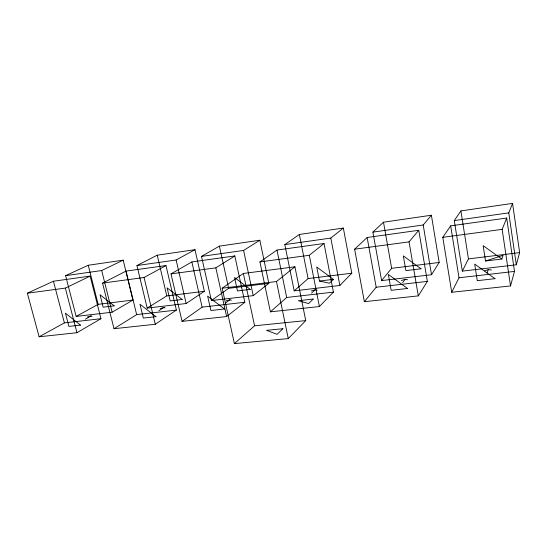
<?xml version="1.0" encoding="UTF-8"?>
<svg xmlns="http://www.w3.org/2000/svg" width="547" height="547" viewBox="0 0 547 547"><rect width="100%" height="100%" fill="white"/><g stroke="black" fill="none" stroke-linecap="round" stroke-linejoin="round"><path stroke-width="0.82" d="M510.515 285.937L514.495 271.421L506.693 218.034L450.673 225.843L442.79 237.336L451.726 292.276L510.515 285.937L502.16 229.35L506.693 218.034M516.313 264.789L519.65 252.605L512.56 203.388L460.909 210.916L454.277 220.585L462.324 271.121L516.313 264.789L508.765 212.865L512.56 203.388M501.852 259.018L503.137 255.326L485.51 260.994L483.172 245.692L501.852 259.018L485.51 260.994M487.049 272.939L488.341 269.616L491.438 270.04M451.726 292.276L458.995 277.767L450.673 225.843M462.324 271.121L468.451 258.888L460.909 210.916M418.311 295.886L427.364 281.384L418.763 230.294L367.146 237.487L354.627 249.193L364.357 301.705L418.311 295.886L409.053 241.87L418.763 230.294M431.521 274.738L439.173 262.478L431.392 215.224L383.488 222.205L372.89 232.119L381.615 280.59L431.521 274.738L423.207 224.988L431.392 215.224M402.681 282.649L405.088 279.326L407.645 279.784M364.357 301.705L376.179 287.237L427.364 281.384M381.615 280.59L391.645 268.31L439.173 262.478M288.269 338.593L305.746 320.604L294.922 266.786L243.36 273.466L222.178 288.221L234.396 343.612L288.269 338.593L276.481 281.534L294.922 266.786M319.4 306.552L333.41 292.125L324.036 243.497L276.973 250.061L259.934 261.924L270.403 311.838L319.4 306.552L309.301 255.285L324.036 243.497M339.865 285.486L351.796 273.206L343.345 228.058L299.353 234.472L284.823 244.598L294.19 290.847L339.865 285.486L330.819 238.075L343.345 228.058M333.369 279.367L329.431 283.216L319.475 281.042L316.727 267.004L333.369 279.367L319.475 281.042M311.551 293.137L315.051 289.821L317.069 290.307M234.396 343.612L254.587 325.793L305.746 320.604M270.403 311.838L286.683 297.472L333.41 292.125M294.19 290.847L308.105 278.567L351.796 273.206M226.629 316.563L244.824 302.259L234.827 255.941L191.86 261.931L171.013 273.883L182.069 321.369L226.629 316.563L215.853 267.852L234.827 255.941M253.234 295.647L268.837 283.387L259.832 240.236L219.402 246.129L201.501 256.399L211.395 300.556L253.234 295.647L243.593 250.437L259.832 240.236M225.48 303.045L229.911 299.749L231.449 300.262M182.069 321.369L202.117 307.14L244.824 302.259M211.395 300.556L228.646 288.317L268.837 283.387M155.28 324.255L176.38 310.087L165.98 265.541L126.042 271.107L102.562 283.093L113.995 328.713L155.28 324.255L144.066 277.507L165.98 265.541M186.165 303.517L204.366 291.298L194.985 249.692L157.215 255.196L136.935 265.548L147.184 308.091L186.165 303.517L176.127 259.996L194.985 249.692M158.89 310.71L163.97 307.435L165.167 307.961M113.995 328.713L136.661 314.628L176.38 310.087M147.184 308.091L166.787 295.906L204.366 291.298M76.963 332.706L100.956 318.71L90.159 276.112L53.442 281.233L27.35 293.206L39.131 336.788L76.963 332.706L65.346 288.098L90.159 276.112M112.108 312.207L132.914 300.064L123.178 260.16L88.252 265.254L65.585 275.661L76.163 316.419L112.108 312.207L101.687 270.539L123.178 260.16M85.4 319.174L91.13 315.927L91.978 316.467M39.131 336.788L64.396 322.894L100.956 318.71M76.163 316.419L98.145 304.337L132.914 300.064M484.621 270.833L488.341 269.616M401.348 280.515L405.088 279.326M311.311 290.977L315.051 289.821M226.184 300.871L229.911 299.749M160.264 308.535L163.97 307.435M87.452 316.993L91.13 315.927M65.585 275.661L101.687 270.539M136.935 265.548L176.127 259.996M201.501 256.399L243.593 250.437M284.823 244.598L330.819 238.075M372.89 232.119L423.207 224.988M454.277 220.585L508.765 212.865M27.35 293.206L65.346 288.098M102.562 283.093L144.066 277.507M171.013 273.883L215.853 267.852M259.934 261.924L309.301 255.285M354.627 249.193L409.053 241.87M442.79 237.336L502.16 229.35M222.178 288.221L276.481 281.534M468.451 258.888L519.65 252.605M458.995 277.767L514.495 271.421M53.442 281.233L64.396 322.894M88.252 265.254L98.145 304.337M126.042 271.107L136.661 314.628M157.215 255.196L166.787 295.906M191.86 261.931L202.117 307.14M219.402 246.129L228.646 288.317M243.36 273.466L254.587 325.793M276.973 250.061L286.683 297.472M299.353 234.472L308.105 278.567M367.146 237.487L376.179 287.237M383.488 222.205L391.645 268.31M282.847 328.726L277.09 334.347L266.526 330.333L282.847 328.726M313.226 299.045L308.604 303.558L298.347 300.713L313.226 299.045M114.179 305.835L103.171 307.168L100.039 294.751L114.179 305.835M250.225 289.404L237.46 290.949L234.554 277.527L250.225 289.404M421.033 268.775L405.888 270.608L403.344 255.914L421.033 268.775M182.185 299.482L170.179 300.918L167.122 287.872L182.185 299.482M80.491 325.116L68.908 326.409L65.435 313.164L80.491 325.116M155.936 316.665L143.328 318.074L139.964 304.221L155.936 316.665M224.448 308.987L210.875 310.511L207.634 296.105L224.448 308.987M407.494 288.481L391.167 290.313L388.336 274.437L407.494 288.481M495.014 278.676L477.278 280.666L474.693 264.078L495.014 278.676"/></g></svg>
